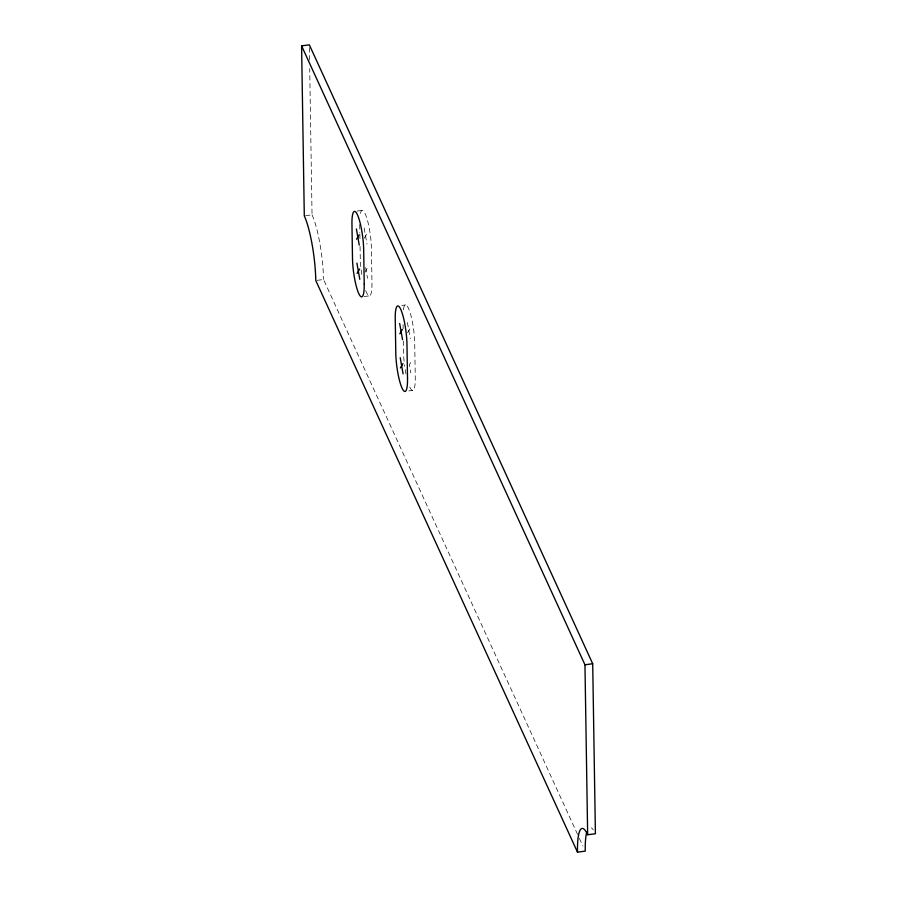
<?xml version="1.0" encoding="UTF-8"?>
<svg xmlns="http://www.w3.org/2000/svg" width="897" height="897" viewBox="0 0 897 897"><rect width="100%" height="100%" fill="white"/><g stroke="black" fill="none" stroke-linecap="round" stroke-linejoin="round"><path stroke-width="0.67" stroke-dasharray="4.49 3.36" d="M364.294 238.198L366.828 233.848M364.832 272.385L367.378 268.035M407.586 332.753L410.131 328.414M410.669 362.601L409.402 364.776L410.837 372.86M305.585 215.684L312.044 214.832L309.712 68.542M357.152 211.053L362.321 210.369M317.067 280.346L323.525 279.505L578.823 837.136M364.182 296.537L369.34 295.853M401.744 305.44L405.612 304.935M408.763 390.924L412.642 390.419M579.406 838.403L582.904 846.039M407.417 322.505L410.288 338.662M364.126 227.939L366.996 244.107M365.628 267.519L367.535 278.294M403.101 324.613L403.168 328.717M403.358 341.028L403.538 351.972A25.856 4.866 82.5 0 0 404.188 362.119M359.719 224.586L359.854 232.783M359.876 234.151L359.977 240.99M360.067 246.462L360.246 257.405A25.856 4.866 82.5 0 0 362.209 276.87M309.387 47.642L309.588 60.177M312.044 214.832A47.743 8.981 82.5 0 1 323.525 279.505M591.314 827.83A47.743 8.981 82.5 0 1 593.309 829.927M365.696 290.572A25.856 4.866 82.5 0 0 371.963 283.015L371.425 248.828A25.856 4.866 82.5 0 0 366.234 216.356A25.856 4.866 82.5 0 0 359.932 216.39M409.75 386.999A25.856 4.866 82.5 0 0 415.266 377.581L414.717 343.394A25.856 4.866 82.5 0 0 409.525 310.923A25.856 4.866 82.5 0 0 403.224 310.956M405.982 373.982A25.856 4.866 82.5 0 1 404.502 364.799"/><path stroke-width="1.35" d="M356.535 239.207L359.08 234.857M357.084 273.394L359.63 269.044M399.838 333.774L402.372 329.423M400.376 367.961L402.921 363.61M301.594 45.859L309.342 44.85L592.704 663.769L595.406 833.75L587.658 834.759A47.743 8.981 82.5 0 0 577.489 852.15L315.778 280.514A47.743 8.981 82.5 0 0 304.296 215.852L301.594 45.859L584.956 664.778L587.658 834.759M584.956 664.778L592.704 663.769M577.489 852.15L585.236 851.141A47.743 8.981 82.5 0 1 586.862 831.754M399.67 323.514L402.54 339.683M400.219 357.701L403.089 373.87M356.378 228.948L359.248 245.116M356.916 263.135L359.787 279.303M407.518 378.59L406.969 344.403A25.856 4.866 82.5 0 0 400.757 309.375A25.856 4.866 82.5 0 0 395.241 318.794L395.79 352.981A25.856 4.866 82.5 0 0 402.002 388.009A25.856 4.866 82.5 0 0 407.518 378.59M364.216 284.024L363.677 249.837A25.856 4.866 82.5 0 0 357.455 214.809A25.856 4.866 82.5 0 0 351.949 224.228L352.499 258.414A25.856 4.866 82.5 0 0 358.71 293.442A25.856 4.866 82.5 0 0 364.216 284.024"/></g></svg>
